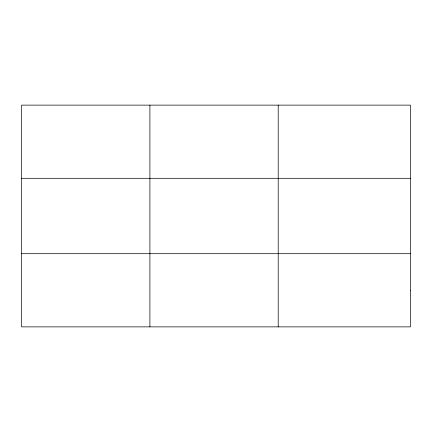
<?xml version="1.0" encoding="UTF-8"?>
<svg xmlns="http://www.w3.org/2000/svg" width="432" height="432" viewBox="0 0 432 432"><rect width="100%" height="100%" fill="white"/><g stroke="black" fill="none" stroke-linecap="round" stroke-linejoin="round"><path stroke-width="0.65" d="M149.904 326.873L149.904 105.127M278.208 326.873L278.208 105.127M21.6 178.303L410.4 178.303M21.6 253.697L410.4 253.697M410.4 290.282L410.4 326.873L21.6 326.873L21.6 105.127L410.4 105.127L410.4 290.282"/></g></svg>
